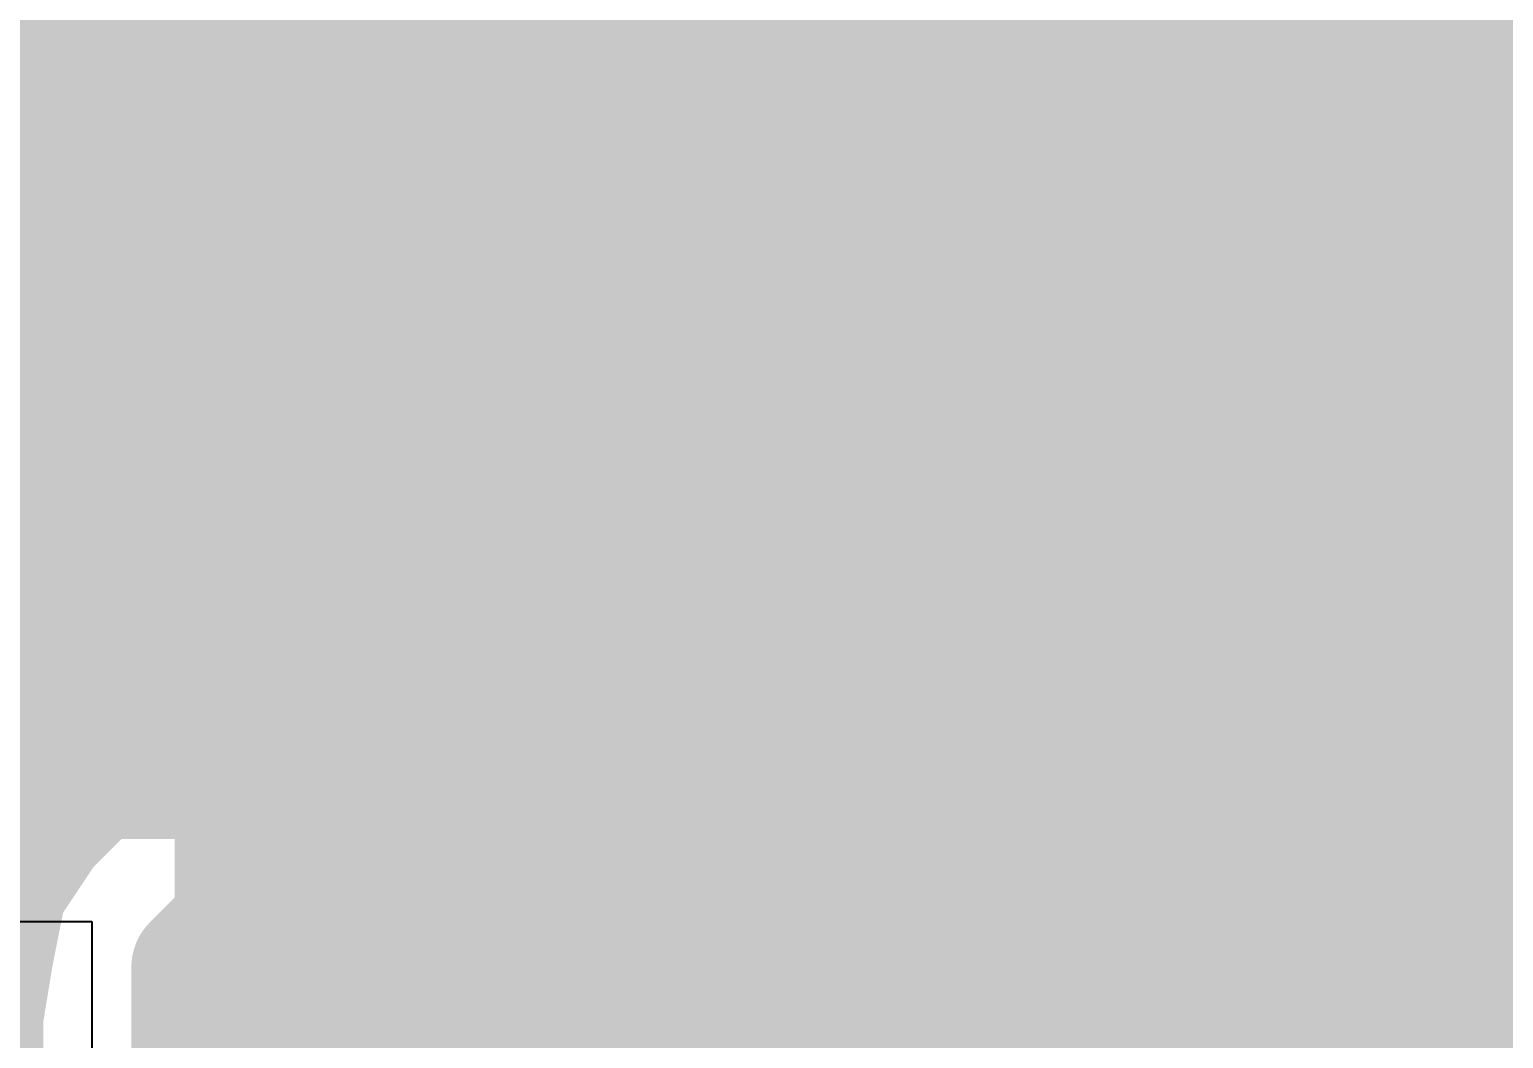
# Model space of a CAD drawing. Header units: inches. Extents: x -2 to 343, y -53 to 63.
# Drawn here: x 25.568 to 28.511, y -46.449 to -44.433 of the extents above; entities that cross this region are included whole.
import ezdxf

# ---------------------------------------------------------------- set-up
doc = ezdxf.new("R2010")
doc.units = ezdxf.units.IN
for name, color, linetype in [('Bottom Layer', 5, 'Continuous'), ('Bottom Overlay', 54, 'Continuous'), ('Top Layer', 1, 'Continuous')]:
    doc.layers.add(name, color=color, linetype=linetype)
doc.styles.add('Arial', font='', dxfattribs={"height": 0.2})
doc.styles.get('Arial').set_extended_font_data('Arial')

msp = doc.modelspace()

# ---------------------------------------------------------------- hatches: boundary and pattern name
at = {"layer": 'Bottom Layer'}
msp.add_hatch(color=5, dxfattribs=at).paths.add_polyline_path([(34.3916, -45.339), (30.6324, -45.339), (30.3479, -45.6235), (30.3479, -47.814), (30.2759, -47.8438), (30.1459, -47.9739), (30.0755, -48.1438), (30.0755, -48.3278), (30.1459, -48.4977), (30.2759, -48.6278), (30.2839, -48.6679), (29.9038, -49.0481), (25.5273, -49.0481), (25.0634, -48.5842), (25.1499, -48.4977), (25.2203, -48.3278), (25.2203, -48.1438), (25.1499, -47.9739), (25.0198, -47.8438), (24.9479, -47.814), (24.9479, -45.9658), (24.3211, -45.339), (21.463, -45.339), (21.463, -43.1035), (25.781, -43.1035), (25.781, -44.4253), (25.781, -44.4253), (25.8075, -44.4363), (25.8075, -45.9939), (25.6964, -46.1049), (25.6347, -46.1973), (25.613, -46.3064), (25.5955, -46.4134), (25.5955, -46.4134), (25.5955, -47.9182), (26.7003, -47.9182), (26.7003, -47.9182), (27.0955, -47.9182), (27.0955, -47.9182), (27.7003, -47.9182), (27.7003, -47.9182), (28.0955, -47.9182), (28.0955, -47.9182), (28.5955, -47.9182), (28.5955, -47.9182), (29.2003, -47.9182), (29.2003, -47.9182), (29.7003, -47.9182), (29.7003, -46.4134), (29.3512, -46.4134), (29.1827, -46.3698), (29.1611, -46.2608), (29.0993, -46.1683), (29.0993, -46.1683), (29.0068, -46.0758), (29.0068, -45.339), (29.0068, -44.3989), (29.1338, -44.3989), (29.1338, -43.1035), (34.3916, -43.1035)])
at = {"layer": 'Top Layer'}
for points in [[(21.4735, -44.8056), (31.9729, -44.8056), (31.9729, -43.1088), (21.4735, -43.1088)], [(24.7579, -46.0502), (30.5379, -46.0502), (30.5379, -43.1088), (24.7579, -43.1088)], [(25.8572, -49.0474), (29.6164, -49.0474), (29.6164, -45.0088), (25.8572, -45.0088)]]:
    msp.add_hatch(color=1, dxfattribs=at).paths.add_polyline_path(points)

# ---------------------------------------------------------------- linework, layer by layer
at = {"layer": 'Bottom Layer', "const_width": 0.254}
for points in [[(26.5851, -45.6191), (26.5851, -43.8655)], [(28.0479, -45.5198), (28.0479, -43.8655)], [(28.0479, -45.5198), (28.8979, -46.3698)], [(25.8979, -46.3064), (26.5851, -45.6191)], [(25.8979, -47.1658), (25.8979, -46.3064)]]:
    msp.add_lwpolyline(points, dxfattribs=at)
at = {"layer": 'Bottom Layer', "const_width": 0.127}
for points in [[(27.9844, -45.5198, 1), (28.1114, -45.5198, 1)], [(27.9844, -45.5198, 1), (28.1114, -45.5198, 1)], [(26.5216, -45.6191, 1), (26.6486, -45.6191, 1)], [(26.5216, -45.6191, 1), (26.6486, -45.6191, 1)], [(25.8344, -46.3064, 1), (25.9614, -46.3064, 1)], [(25.8344, -46.3064, 1), (25.9614, -46.3064, 1)]]:
    msp.add_lwpolyline(points, format="xyb", close=True, dxfattribs=at)
at = {"layer": 'Top Layer'}
for p, q in [((24.7579, -46.2152), (25.6922, -46.2152)), ((25.6922, -46.2152), (25.6922, -49.0474))]:
    msp.add_line(p, q, dxfattribs=at)

# ---------------------------------------------------------------- texts
at = {"layer": 'Bottom Overlay', "style": 'Arial', "text_generation_flag": 2}
for s, p in [('R4', (26.2031, -46.0915)), ('R3', (27.6636, -46.0915))]:
    msp.add_text(s, height=0.762, rotation=270, dxfattribs=at).set_placement(p)

doc.saveas('drawing.dxf')
